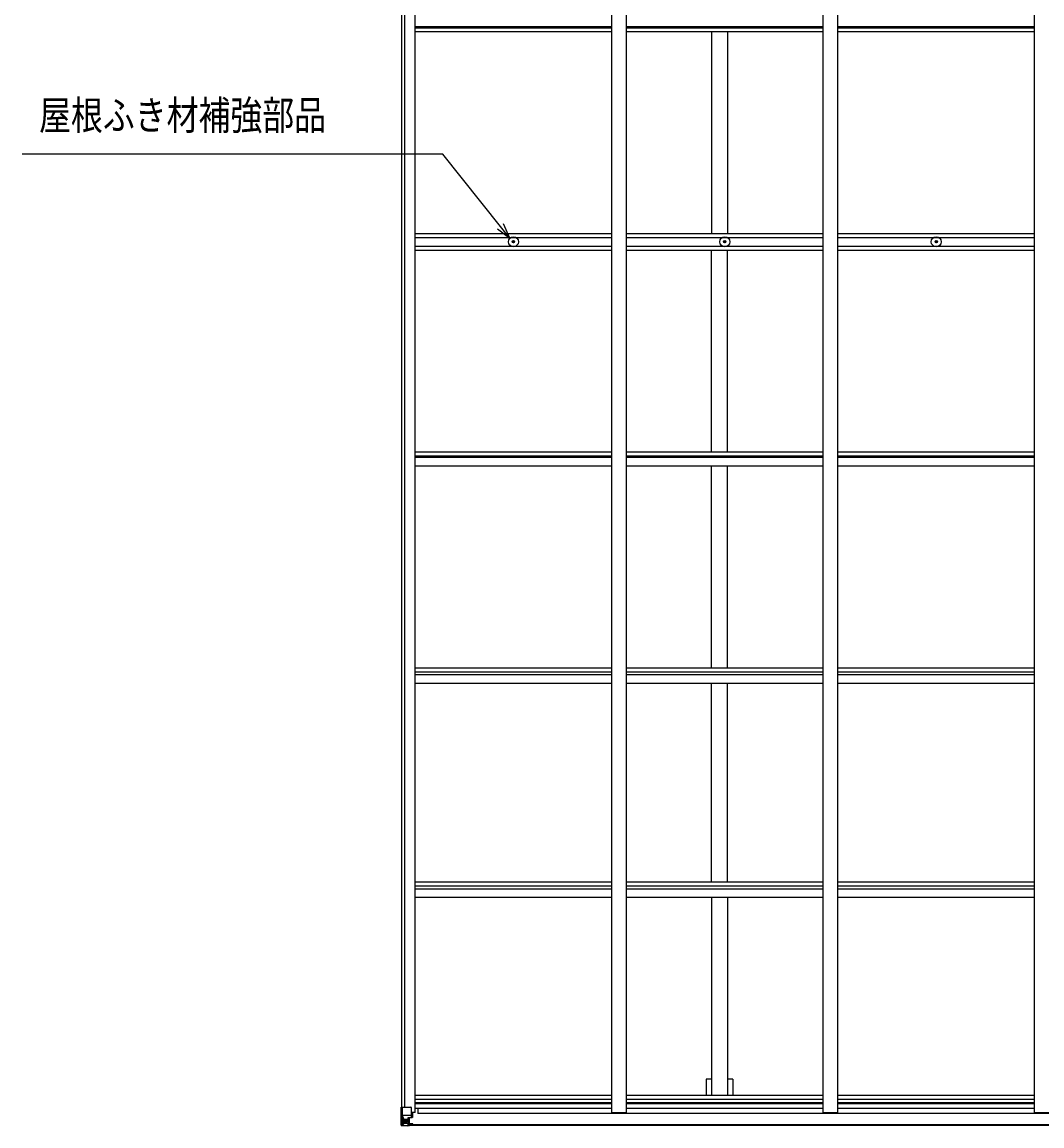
# Model space of a CAD drawing. Units: millimetres, scale not verified. Extents: x -12615 to 12615, y -8910 to 8910.
# Drawn here: x -2417 to 1037, y 653 to 4391 of the extents above; entities that cross this region are included whole.
import ezdxf
from ezdxf.enums import TextEntityAlignment as Align

# ---------------------------------------------------------------- set-up
doc = ezdxf.new("R2010")
doc.units = ezdxf.units.MM
doc.header["$LTSCALE"] = 50
for name, color, linetype in [('0-3_YKK_11', 7, 'Continuous'), ('0-5_YKK_13', 4, 'Continuous'), ('0-6_YKK_A1', 4, 'Continuous'), ('0-7_YKK_D', 6, 'Continuous')]:
    doc.layers.add(name, color=color, linetype=linetype)
doc.styles.add('ＭＳ ゴシック', font='')
doc.styles.get('ＭＳ ゴシック').set_extended_font_data('MS Gothic')

msp = doc.modelspace()

# ---------------------------------------------------------------- linework, layer by layer
at = {"layer": '0-3_YKK_11'}
msp.add_line((-1076.94, 712.44), (-1076.94, 694.16), dxfattribs=at)
at = {"layer": '0-5_YKK_13'}
for p, q in [((-755.19, 3647.35), (-754.08, 3647.37)), ((-755.19, 3646.35), (-754.08, 3646.33)), ((-754.08, 3647.37), (-753.56, 3647.47)), ((-754.08, 3646.33), (-753.56, 3646.23)), ((-753.46, 3647.99), (-753.56, 3647.47)), ((-753.46, 3645.71), (-753.56, 3646.23)), ((-753.44, 3649.09), (-753.46, 3647.99)), ((-753.44, 3644.6), (-753.46, 3645.71)), ((-752.44, 3649.09), (-752.42, 3647.99)), ((-752.44, 3644.6), (-752.42, 3645.71)), ((-752.42, 3647.99), (-752.32, 3647.47)), ((-752.42, 3645.71), (-752.32, 3646.23)), ((-751.8, 3647.37), (-752.32, 3647.47)), ((-751.8, 3646.33), (-752.32, 3646.23)), ((-750.7, 3647.35), (-751.8, 3647.37)), ((-750.7, 3646.35), (-751.8, 3646.33)), ((-39.19, 3647.35), (-38.08, 3647.37)), ((-39.19, 3646.35), (-38.08, 3646.33)), ((-38.08, 3647.37), (-37.56, 3647.47)), ((-38.08, 3646.33), (-37.56, 3646.23)), ((-37.46, 3647.99), (-37.56, 3647.47)), ((-37.46, 3645.71), (-37.56, 3646.23)), ((-37.44, 3649.09), (-37.46, 3647.99)), ((-37.44, 3644.6), (-37.46, 3645.71)), ((-36.44, 3649.09), (-36.42, 3647.99)), ((-36.44, 3644.6), (-36.42, 3645.71)), ((-36.42, 3647.99), (-36.32, 3647.47)), ((-36.42, 3645.71), (-36.32, 3646.23)), ((-35.8, 3647.37), (-36.32, 3647.47)), ((-35.8, 3646.33), (-36.32, 3646.23)), ((-34.7, 3647.35), (-35.8, 3647.37)), ((-34.7, 3646.35), (-35.8, 3646.33)), ((676.81, 3647.35), (677.92, 3647.37)), ((676.81, 3646.35), (677.92, 3646.33)), ((677.92, 3647.37), (678.44, 3647.47)), ((677.92, 3646.33), (678.44, 3646.23)), ((678.54, 3647.99), (678.44, 3647.47)), ((678.54, 3645.71), (678.44, 3646.23)), ((678.56, 3649.09), (678.54, 3647.99)), ((678.56, 3644.6), (678.54, 3645.71)), ((679.56, 3649.09), (679.58, 3647.99)), ((679.56, 3644.6), (679.58, 3645.71)), ((679.58, 3647.99), (679.68, 3647.47)), ((679.58, 3645.71), (679.68, 3646.23)), ((680.2, 3647.37), (679.68, 3647.47)), ((680.2, 3646.33), (679.68, 3646.23)), ((681.3, 3647.35), (680.2, 3647.37)), ((681.3, 3646.35), (680.2, 3646.33)), ((-1130.1, 715.95), (-1099.94, 715.95)), ((-1130.1, 715.95), (-1130.1, 655.36)), ((-1098.94, 714.95), (-1098.94, 681.85)), ((-1129.55, 689.07), (-1122.94, 689.28)), ((-1129.55, 689.07), (-1125.41, 676.98)), ((-1122.94, 675.75), (-1125.27, 675.72)), ((-1125.27, 675.72), (-1125.27, 662.25)), ((-1122.94, 689.28), (-1098.94, 689.28)), ((-1122.94, 675.75), (-1110.94, 675.75)), ((-1122.94, 675.75), (-1122.94, 675.75)), ((-1110.94, 679.05), (-1110.94, 652.95)), ((-1109.44, 675.75), (-1110.94, 675.75)), ((-1099.77, 681.59), (-1110.11, 679.94)), ((-1110.11, 679.3), (-1099.77, 680.96)), ((-1110.11, 679.94), (-1110.11, 679.3)), ((-1105.44, 680.05), (-1105.44, 660.08)), ((-1099.77, 680.96), (-1099.77, 681.59)), ((-1099.49, 681.03), (-1095.44, 681.07)), ((-1094.44, 692.95), (-1098.94, 692.95)), ((-1095.44, 682.8), (-1094.44, 682.8)), ((-1094.44, 681.08), (-1095.44, 681.07)), ((-1094.44, 697.48), (-1094.44, 681.08)), ((-1132.94, 655.24), (-1132.94, 655.28)), ((-1132, 654.28), (-1132, 654.24)), ((-1132, 654.24), (-1132, 654.24)), ((-1123.03, 653.85), (-1130.96, 654.32)), ((-1130.1, 655.29), (-1130.1, 655.36)), ((-1126.13, 658.74), (-1128.86, 655.07)), ((-1125.27, 662.25), (-1122.94, 662.19)), ((-1122.94, 662.19), (-1110.94, 662.19)), ((-1110.94, 653.06), (-1122.94, 653.85)), ((-1117.46, 669.39), (-1117.46, 670.35)), ((-1111.94, 662.19), (-1110.94, 662.19)), ((-1109.44, 662.19), (-1110.94, 662.19)), ((-1109.44, 658.66), (-1110.94, 658.66)), ((-1110.94, 653.83), (-1104.44, 653.43)), ((-1104.44, 652.55), (-1110.94, 652.95)), ((-1105.44, 672.15), (-1109.44, 672.15)), ((-1105.44, 663.95), (-1109.44, 663.95)), ((-1108.94, 659.01), (-1109.44, 659.01)), ((-1104.44, 654.36), (-1109.44, 654.45)), ((-1109.33, 660.32), (-1105.44, 660.32)), ((-1108.95, 660.11), (-1108.95, 659.94)), ((-1108.95, 659.94), (-1108.94, 659.94)), ((-1098.94, 659.86), (-1108.94, 659.94)), ((-1108.94, 657.99), (-1108.94, 659.94)), ((-1100.94, 658.02), (-1108.94, 658.02)), ((-1100.94, 657.99), (-1108.94, 657.99)), ((-1104.44, 654.36), (-1104.44, 655.18)), ((-1104.44, 653.95), (-1104.44, 654.36)), ((-1104.44, 653.95), (-1104.44, 653.43)), ((-1104.44, 653.43), (-1104.44, 652.55)), ((-1099.44, 654.75), (-1099.44, 655.18)), ((-1099.14, 654.75), (-1099.44, 654.75)), ((-1099.14, 654.75), (-1097.45, 655.18)), ((-1098.94, 659.86), (-1098.94, 658.25)), ((-1098.94, 658.25), (-1093.94, 658.25)), ((-1093.94, 657.61), (-1093.94, 658.25)), ((-1093.94, 658.25), (-1092.94, 658.25)), ((-1092.94, 659.93), (-1092.94, 659.81)), ((-1092.94, 658.25), (-1092.94, 659.81)), ((-1092.94, 658.25), (-1092.94, 657.61))]:
    msp.add_line(p, q, dxfattribs=at)
for points in [[(-1132.94, 655.28), (-1132.94, 715.95), (-1130.1, 715.95)], [(-1104.44, 653.95), (-1109.44, 653.95), (-1109.44, 679.41)], [(-1095.44, 681.07), (-1095.44, 682.8), (-1098.94, 682.82)], [(-1132, 654.24), (-1122.94, 653.68), (-1110.94, 652.95)], [(-1119.38, 668.43), (-1120.34, 668.43), (-1120.34, 667.47), (-1119.38, 667.47)], [(-1117.46, 670.35), (-1118.42, 670.35), (-1118.42, 669.39)], [(-1118.42, 666.51), (-1118.42, 665.55), (-1117.46, 665.55), (-1117.46, 666.51)], [(-1116.5, 667.47), (-1115.54, 667.47), (-1115.54, 668.43), (-1116.5, 668.43)], [(-1093.94, 659.98), (-1108.94, 660.11), (-1108.95, 660.11)], [(-1108.94, 659.01), (-1100.94, 659.01), (-1100.94, 657.61)], [(-1098.94, 659.86), (-1098.94, 659.87), (-1092.94, 659.81)]]:
    msp.add_lwpolyline(points, dxfattribs=at)
for centre, radius in [((-752.94, 3646.85), 17), ((-36.94, 3646.85), 17), ((679.06, 3646.85), 17), ((-752.94, 3646.85), 4), ((-36.94, 3646.85), 4), ((679.06, 3646.85), 4), ((-1117.94, 667.95), 5.3)]:
    msp.add_circle(centre, radius, dxfattribs=at)
for centre, radius, start, end in [((-752.94, 3646.85), 2.3, 167.44414, 192.55586), ((-752.94, 3646.85), 2.3, 77.44414, 102.55586), ((-752.94, 3646.85), 2.3, 257.44414, 282.55586), ((-752.94, 3646.85), 2.3, 347.44414, 12.55586), ((-36.94, 3646.85), 2.3, 167.44414, 192.55586), ((-36.94, 3646.85), 2.3, 77.44414, 102.55586), ((-36.94, 3646.85), 2.3, 257.44414, 282.55586), ((-36.94, 3646.85), 2.3, 347.44414, 12.55586), ((679.06, 3646.85), 2.3, 167.44414, 192.55586), ((679.06, 3646.85), 2.3, 77.44414, 102.55586), ((679.06, 3646.85), 2.3, 257.44414, 282.55586), ((679.06, 3646.85), 2.3, 347.44414, 12.55586), ((-1099.94, 714.95), 1, 0, 90), ((-1110, 679.01), 0.937, 96.73234, 177.67791), ((-1110, 678.37), 0.937, 96.73234, 177.67791), ((-1099.88, 682.52), 0.937, 276.73234, 357.67791), ((-1099.88, 681.89), 0.937, 276.73234, 357.67791), ((-1131.94, 655.28), 0.999, 180.04917, 266.5576), ((-1131.94, 655.24), 0.999, 180.04917, 266.5576), ((-1131.94, 655.23), 1, 179.99921, 266.49983), ((-1130.79, 641.63), 12.7, 84.89689, 90.75534), ((-1128.81, 655.24), 1.28, 177.54105, 228.82169), ((-1119.38, 669.39), 0.96, 270, 0), ((-1119.38, 666.51), 0.96, 0, 90), ((-1116.5, 669.39), 0.96, 180, 270), ((-1116.5, 666.51), 0.96, 90, 180), ((-1108.93, 660.62), 0.513, 178.95293, 268.11972), ((-1108.94, 660.44), 0.5, 179.95536, 269.47105), ((-1108.94, 657.52), 0.5, 89.99891, 179.99891), ((-1108.94, 657.49), 0.5, 90.00309, 180.00198), ((-1093.8, 652.29), 7.69, 83.56574, 91.03001)]:
    msp.add_arc(centre, radius, start, end, dxfattribs=at)
for centre, major_axis, ratio, start_param, end_param in [((-1128.83, 686.72), (0.85, -2.32), 0.403757, 3.0087805, 3.9744392), ((-1126.68, 675.7), (0, -3), 0.468246, 1.5772882, 2.0127935), ((-1130, 654.16), (2, -0.12), 0.060933, 2.0712557, 3.1453404), ((-931, 641.93), (201, -12.36), 0.060933, 3.1453404, 3.145839), ((-1129.81, 657.26), (-0.02, -3), 0.466854, 0.125683, 0.7596956), ((-1128.14, 662.33), (0.03, -5), 0.573921, 0.7672717, 1.551125), ((-1204.69, 662.19), (81.75, 0), 0.061163, 6.2824128, 6.2831853)]:
    msp.add_ellipse(centre, major_axis=major_axis, ratio=ratio, start_param=start_param, end_param=end_param, dxfattribs=at)
at = {"layer": '0-6_YKK_A1'}
for p, q in [((-1085.94, 697.48), (-1085.94, 6596.22)), ((-419.94, 697.48), (-419.94, 6596.22)), ((-369.94, 697.48), (-369.94, 6596.22)), ((296.06, 697.48), (296.06, 6596.22)), ((346.06, 697.48), (346.06, 6596.22)), ((1012.06, 697.48), (1012.06, 6596.22)), ((-1130.94, 715.95), (-1130.94, 6577.75)), ((-1121.12, 715.95), (-1121.12, 6577.75)), ((-1085.94, 4376.04), (-419.94, 4376.04)), ((-369.94, 4376.04), (296.06, 4376.04)), ((346.06, 4376.04), (1012.06, 4376.04)), ((-1085.94, 4371.48), (-419.94, 4371.48)), ((-1085.94, 4358.46), (-419.94, 4358.46)), ((-369.94, 4371.48), (296.06, 4371.48)), ((-369.94, 4358.46), (296.06, 4358.46)), ((-82.44, 4358.46), (-82.44, 3674.85)), ((-27.44, 4358.46), (-27.44, 3674.85)), ((346.06, 4371.48), (1012.06, 4371.48)), ((346.06, 4358.46), (1012.06, 4358.46)), ((-1085.94, 3674.85), (-419.94, 3674.85)), ((-369.94, 3674.85), (296.06, 3674.85)), ((346.06, 3674.85), (1012.06, 3674.85)), ((-1085.94, 3661.85), (-419.94, 3661.85)), ((-1085.94, 3631.85), (-419.94, 3631.85)), ((-369.94, 3661.85), (296.06, 3661.85)), ((-369.94, 3631.85), (296.06, 3631.85)), ((346.06, 3661.85), (1012.06, 3661.85)), ((346.06, 3631.85), (1012.06, 3631.85)), ((-1085.94, 3618.85), (-419.94, 3618.85)), ((-369.94, 3618.85), (296.06, 3618.85)), ((-82.44, 2935.24), (-82.44, 3618.85)), ((-27.44, 2935.24), (-27.44, 3618.85)), ((346.06, 3618.85), (1012.06, 3618.85)), ((-1085.94, 2935.24), (-419.94, 2935.24)), ((-1085.94, 2922.22), (-419.94, 2922.22)), ((-1085.94, 2917.66), (-419.94, 2917.66)), ((-369.94, 2935.24), (296.06, 2935.24)), ((-369.94, 2922.22), (296.06, 2922.22)), ((-369.94, 2917.66), (296.06, 2917.66)), ((346.06, 2935.24), (1012.06, 2935.24)), ((346.06, 2922.22), (1012.06, 2922.22)), ((346.06, 2917.66), (1012.06, 2917.66)), ((-1085.94, 2887.92), (-419.94, 2887.92)), ((-369.94, 2887.92), (296.06, 2887.92)), ((-82.44, 2203.57), (-82.44, 2887.92)), ((-27.44, 2203.57), (-27.44, 2887.92)), ((346.06, 2887.92), (1012.06, 2887.92)), ((-1085.96, 2190.66), (-419.96, 2190.66)), ((-1085.94, 2203.57), (-419.94, 2203.57)), ((-1085.94, 2181.59), (-419.94, 2181.59)), ((-369.96, 2190.66), (296.04, 2190.66)), ((-369.94, 2203.57), (296.06, 2203.57)), ((-369.94, 2181.59), (296.06, 2181.59)), ((346.04, 2190.66), (1012.04, 2190.66)), ((346.06, 2203.57), (1012.06, 2203.57)), ((346.06, 2181.59), (1012.06, 2181.59)), ((-1085.94, 2152.44), (-419.94, 2152.44)), ((-369.94, 2152.44), (296.06, 2152.44)), ((-82.44, 1479.02), (-82.44, 2152.44)), ((-27.44, 1479.02), (-27.44, 2152.44)), ((346.06, 2152.44), (1012.06, 2152.44)), ((-1085.94, 1479.02), (-419.94, 1479.02)), ((-1085.94, 1466.18), (-419.94, 1466.18)), ((-369.94, 1479.02), (296.06, 1479.02)), ((-369.94, 1466.18), (296.06, 1466.18)), ((346.06, 1479.02), (1012.06, 1479.02)), ((346.06, 1466.18), (1012.06, 1466.18)), ((-1085.94, 1456.02), (-419.94, 1456.02)), ((-1085.94, 1427.06), (-419.94, 1427.06)), ((-369.94, 1456.02), (296.06, 1456.02)), ((-369.94, 1427.06), (296.06, 1427.06)), ((-82.44, 1427.06), (-82.44, 756.34)), ((-27.44, 1427.06), (-27.44, 756.34)), ((346.06, 1456.02), (1012.06, 1456.02)), ((346.06, 1427.06), (1012.06, 1427.06)), ((-9.74, 811.18), (-27.44, 811.18)), ((-9.74, 811.18), (-9.74, 756.34)), ((-1085.94, 756.34), (-419.94, 756.34)), ((-369.94, 756.34), (296.06, 756.34)), ((346.06, 756.34), (1012.06, 756.34)), ((-1085.94, 743.52), (-419.94, 743.52)), ((-1085.94, 732.18), (-419.94, 732.18)), ((-1085.94, 728.39), (-419.94, 728.39)), ((-1085.94, 712.44), (-419.94, 712.44)), ((-369.94, 743.52), (296.06, 743.52)), ((-369.94, 732.18), (296.06, 732.18)), ((-369.94, 728.39), (296.06, 728.39)), ((-369.94, 712.44), (296.06, 712.44)), ((346.06, 743.52), (1012.06, 743.52)), ((346.06, 732.18), (1012.06, 732.18)), ((346.06, 728.39), (1012.06, 728.39)), ((346.06, 712.44), (1012.06, 712.44)), ((-1085.94, 697.48), (-1098.94, 697.48)), ((3867.06, 694.16), (-1076.94, 694.16)), ((-419.94, 697.48), (-369.94, 697.48)), ((296.06, 697.48), (346.06, 697.48)), ((1012.06, 697.48), (1062.06, 697.48)), ((-1109.44, 657.61), (3899.56, 657.61)), ((-1109.44, 655.18), (3899.56, 655.18))]:
    msp.add_line(p, q, dxfattribs=at)
msp.add_lwpolyline([(-82.44, 811.18), (-100.14, 811.18), (-100.14, 756.34)], dxfattribs=at)
at = {"layer": '0-7_YKK_D'}
for points in [[(-764.77, 3659.06), (-796.56, 3698.94), (-991.97, 3944.03), (-2416.86, 3944.03)], [(-807.25, 3690.42), (-764.77, 3659.06), (-785.88, 3707.45)]]:
    msp.add_lwpolyline(points, dxfattribs=at)

# ---------------------------------------------------------------- texts
at = {"layer": '0-7_YKK_D', "style": 'ＭＳ ゴシック', "width": 0.8}
msp.add_text('屋根ふき材補強部品', height=98.97, dxfattribs=at).set_placement((-2359.34, 3996.13), align=Align.BOTTOM_LEFT)

doc.saveas('drawing.dxf')
